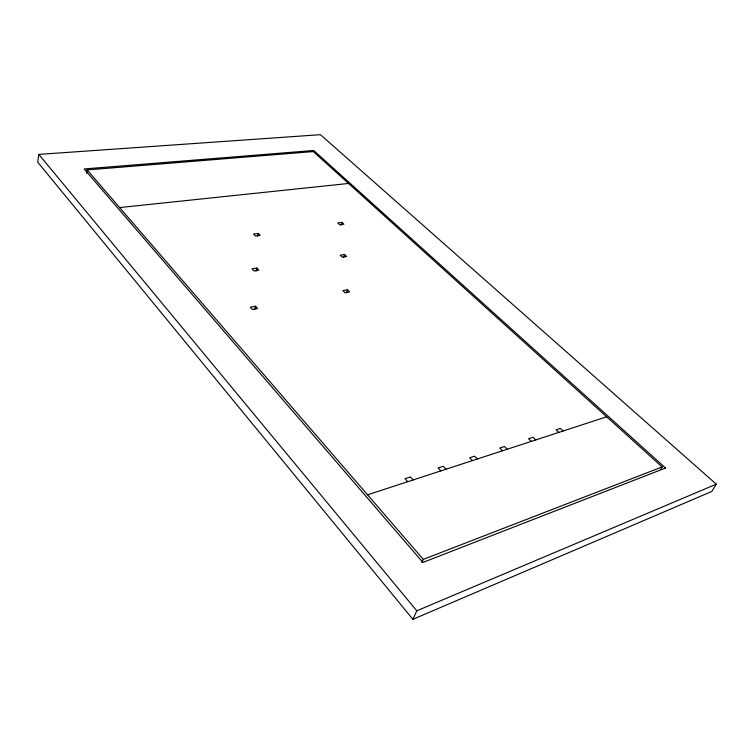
<?xml version="1.0" encoding="UTF-8"?>
<svg xmlns="http://www.w3.org/2000/svg" width="754" height="754" viewBox="0 0 754 754"><rect width="100%" height="100%" fill="white"/><g stroke="black" fill="none" stroke-linecap="round" stroke-linejoin="round"><path stroke-width="1.13" d="M38.803 154.4L37.7 162.148L412.89 619.326L711.842 491.429L716.3 484.172L320.45 134.674L38.803 154.4L416.783 610.806L412.89 619.326M86.587 173.213L87.144 169.923L313.278 151.573L662.125 466.933L660.551 469.685M257.434 236.398L258.254 233.41L253.514 234.032L255.399 235.983L260.139 235.352L258.254 233.41M256.106 271.129L256.954 268.056L251.977 268.82L253.957 270.94L258.933 270.158L256.954 268.056M254.645 309.404L255.531 306.247L250.29 307.18L252.373 309.479L257.614 308.537L255.531 306.247M341.1 225.21L342.005 222.364L337.764 222.93L339.696 224.749L343.928 224.192L342.005 222.364M343.673 257.444L344.625 254.522L346.642 256.483L342.222 257.171L340.205 255.201L344.625 254.522M346.501 292.769L347.5 289.762L349.62 291.883L344.993 292.722L342.872 290.592L347.5 289.762M421.901 562.522L423.296 559.374L662.125 466.933M416.783 610.806L716.3 484.172M367.575 494.812L606.659 416.792M119.641 207.576L348.555 183.467M563.097 431.005L560.354 428.413L556.066 429.808L558.808 432.41M535.783 439.921L533.031 437.254L528.545 438.705L531.306 441.382M507.225 449.243L504.473 446.491L499.779 448.008L502.532 450.779M477.329 458.998L474.568 456.161L469.657 457.753L472.409 460.6M445.991 469.224L443.248 466.302L438.093 467.961L440.845 470.911M413.126 479.949L410.383 476.924L404.973 478.677L407.716 481.712M87.144 169.923L423.296 559.374M665.518 468.017L422.909 562.437L84.128 168.953L313.739 150.489L665.518 468.017"/></g></svg>
